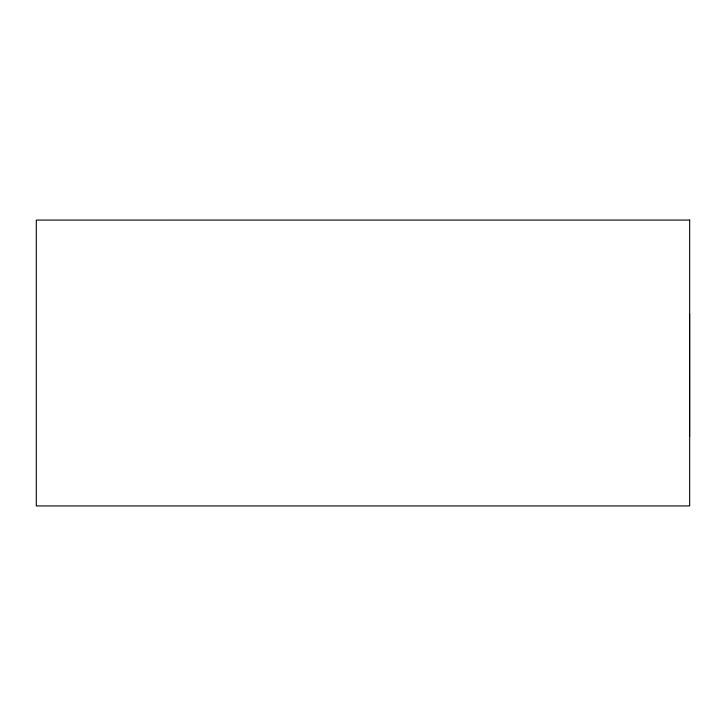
<?xml version="1.0" encoding="UTF-8"?>
<svg xmlns="http://www.w3.org/2000/svg" width="726" height="726" viewBox="0 0 726 726"><rect width="100%" height="100%" fill="white"/><g stroke="black" fill="none" stroke-linecap="round" stroke-linejoin="round"><path stroke-width="1.09" d="M689.582 313.977L689.591 436.48M689.7 220.069L36.3 220.087L36.3 505.931L689.673 505.931L689.673 220.078"/></g></svg>
